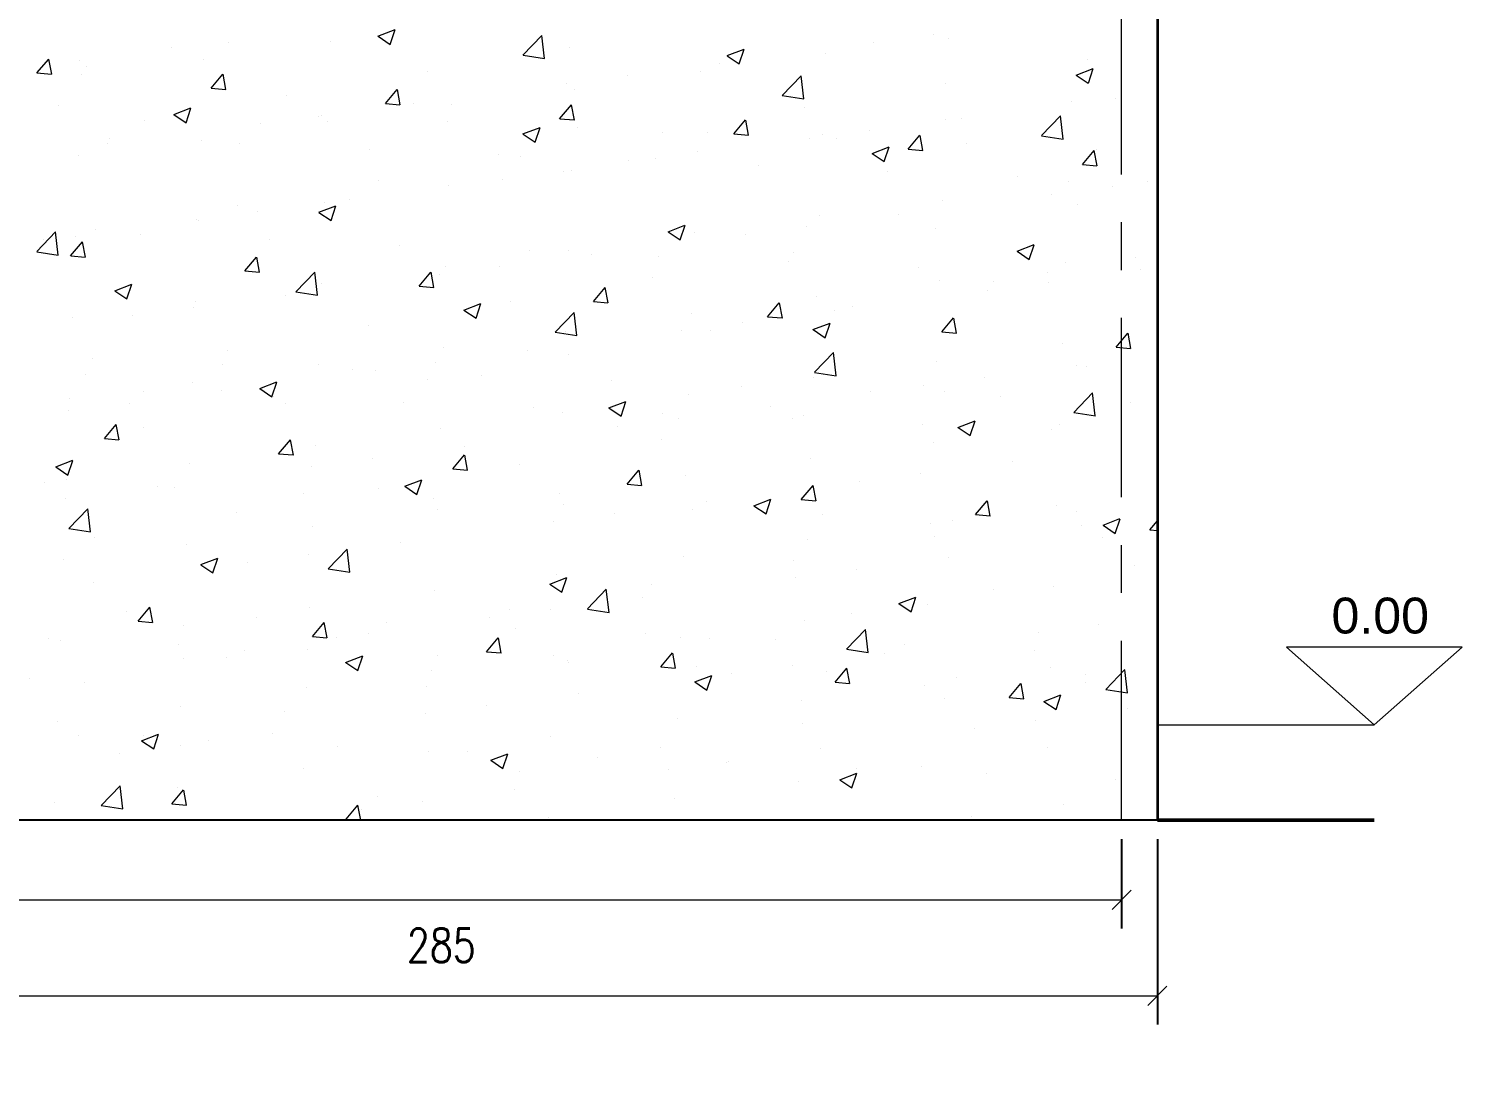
# Model space of a CAD drawing. Header units: inches. Extents: x -1721 to -596, y -6348 to -3031.
# Drawn here: x -813.54 to -810.542, y -3139.729 to -3137.56 of the extents above; entities that cross this region are included whole.
import ezdxf

# ---------------------------------------------------------------- set-up
doc = ezdxf.new("R2010")
doc.units = ezdxf.units.IN
doc.header["$MEASUREMENT"] = 0
doc.linetypes.add('$0$CENTRO2', pattern=[1.125, 0.75, -0.125, 0.125, -0.125])
for name, color, linetype, lineweight in [('$0$A-ANNO-SYMB', 3, 'Continuous', 18), ('$0$A-ANNO-TEXT', 3, 'Continuous', 18), ('$0$A-ELEV-MBE1', 1, 'Continuous', 35), ('$0$A-ELEV-PATT', 8, 'Continuous', 18), ('$0$AA - pareti sezionate', 236, 'Continuous', 50), ('$0$AA pareti non sezionate', 2, 'Continuous', 25), ('$1$AA - linee quote', 3, 'Continuous', 13)]:
    doc.layers.add(name, color=color, linetype=linetype, lineweight=lineweight)
doc.styles.add('$0$E-ARIAL', font='Arial.ttf')
doc.styles.add('$4$E-ROMANS', font='romans.shx', dxfattribs={"width": 0.8})
doc.dimstyles.new('$0$E-0100_TICK_12', dxfattribs={"dimscale": 0.001, "dimtxt": 70, "dimasz": 40, "dimexe": 60, "dimexo": 40, "dimgap": 60, "dimtad": 4, "dimdec": 0, "dimlfac": 100, "dimzin": 0, "dimdsep": 46, "dimtxsty": '$4$E-ROMANS', "dimblk": 'OBLIQUE', "dimblk1": 'OBLIQUE', "dimblk2": 'OBLIQUE', "dimcen": 60, "dimclrd": 256, "dimclre": 256, "dimclrt": 256, "dimadec": 0, "dimazin": 0, "dimtfac": 1, "dimtdec": 0, "dimtmove": 1, "dimatfit": 3, "dimldrblk": '$0$_Open90', "dimfxl": 1, "dimtfill": 1, "dimtolj": 1, "dimtzin": 0, "dimlwd": -1, "dimarcsym": 0})

# ---------------------------------------------------------------- blocks, each defined once
blk = doc.blocks.new('_Oblique')
at = {"color": 0, "linetype": 'ByBlock', "lineweight": -2}
blk.add_line((-0.5, -0.5), (0.5, 0.5), dxfattribs=at)
blk = doc.blocks.new('*D1096')
at = {"layer": '$1$AA - linee quote', "linetype": 'Continuous', "lineweight": -2, "transparency": 16777216}
for p, q in [((-820.2498, -3139.2545), (-820.2498, -3139.642)), ((-811.1798, -3139.2545), (-811.1798, -3139.642))]:
    blk.add_line(p, q, dxfattribs=at)
at = {"layer": '$1$AA - linee quote', "transparency": 16777216}
blk.add_line((-820.2498, -3139.582), (-811.1798, -3139.582), dxfattribs=at)
at = {"layer": 'DEFPOINTS', "color": 0, "linetype": 'Continuous', "transparency": 16777216}
for p in [(-820.2498, -3139.2145), (-811.1798, -3139.2145), (-811.1798, -3139.582)]:
    blk.add_point(p, dxfattribs=at)
at = {"layer": '$1$AA - linee quote', "linetype": 'Continuous', "transparency": 16777216, "xscale": 0.04, "yscale": 0.04, "zscale": 0.04, "rotation": 180}
blk.add_blockref('_Oblique', (-820.2498, -3139.582), dxfattribs=at)
at = {"layer": '$1$AA - linee quote', "linetype": 'Continuous', "transparency": 16777216, "xscale": 0.04, "yscale": 0.04, "zscale": 0.04}
blk.add_blockref('_Oblique', (-811.1798, -3139.582), dxfattribs=at)
at = {"layer": '$1$AA - linee quote', "linetype": 'Continuous', "transparency": 16777216, "insert": (-815.7148, -3139.677), "char_height": 0.07, "attachment_point": 5, "style": '$4$E-ROMANS', "bg_fill": 3, "box_fill_scale": 1.25, "bg_fill_color": 256, "bg_fill_true_color": 13158600, "bg_fill_transparency": 0}
blk.add_mtext('\\A1;907', dxfattribs=at)
blk = doc.blocks.new('$0$_Open90')
at = {"color": 0, "linetype": 'ByBlock', "lineweight": -2}
for p, q in [((-19.685, 19.685), (0, 0)), ((0, 0), (-39.37, 0)), ((0, 0), (-19.685, -19.685))]:
    blk.add_line(p, q, dxfattribs=at)
blk = doc.blocks.new('*D1099')
at = {"layer": '$1$AA - linee quote', "linetype": 'Continuous', "lineweight": -2, "transparency": 16777216}
for p, q in [((-814.1, -3139.2545), (-814.1, -3139.4414)), ((-811.2547, -3139.2545), (-811.2547, -3139.4414))]:
    blk.add_line(p, q, dxfattribs=at)
at = {"layer": '$1$AA - linee quote', "transparency": 16777216}
blk.add_line((-814.1, -3139.3814), (-811.2547, -3139.3814), dxfattribs=at)
at = {"layer": 'DEFPOINTS', "color": 0, "linetype": 'Continuous', "transparency": 16777216}
for p in [(-814.1, -3139.2145), (-811.2547, -3139.2145), (-811.2547, -3139.3814)]:
    blk.add_point(p, dxfattribs=at)
at = {"layer": '$1$AA - linee quote', "linetype": 'Continuous', "transparency": 16777216, "xscale": 0.04, "yscale": 0.04, "zscale": 0.04, "rotation": 180}
blk.add_blockref('_Oblique', (-814.1, -3139.3814), dxfattribs=at)
at = {"layer": '$1$AA - linee quote', "linetype": 'Continuous', "transparency": 16777216, "xscale": 0.04, "yscale": 0.04, "zscale": 0.04}
blk.add_blockref('_Oblique', (-811.2547, -3139.3814), dxfattribs=at)
at = {"layer": '$1$AA - linee quote', "linetype": 'Continuous', "transparency": 16777216, "insert": (-812.6774, -3139.4764), "char_height": 0.07, "attachment_point": 5, "style": '$4$E-ROMANS', "bg_fill": 3, "box_fill_scale": 1.25, "bg_fill_color": 256, "bg_fill_true_color": 13158600, "bg_fill_transparency": 0}
blk.add_mtext('\\A1;285', dxfattribs=at)

msp = doc.modelspace()

# ---------------------------------------------------------------- linework, layer by layer
at = {"layer": '$0$A-ANNO-SYMB'}
for p, q in [((-810.5422, -3138.8528), (-810.9102, -3138.8528)), ((-810.9102, -3138.8528), (-810.7262, -3139.0151)), ((-810.7262, -3139.0151), (-810.5422, -3138.8528)), ((-811.1798, -3139.0151), (-811.1798, -3139.0151)), ((-811.1798, -3139.0151), (-810.7262, -3139.0151)), ((-810.7262, -3139.0151), (-810.7262, -3139.0151))]:
    msp.add_line(p, q, dxfattribs=at)
at = {"layer": '$0$A-ELEV-MBE1'}
msp.add_line((-811.1798, -3137.0151), (-811.1798, -3139.2145), dxfattribs=at)
at = {"layer": '$0$A-ELEV-PATT', "linetype": 'Continuous'}
for p, q in [((-812.8098, -3137.5752), (-812.7742, -3137.5616)), ((-812.7844, -3137.5924), (-812.7741, -3137.5617)), ((-811.6474, -3137.5727), (-811.6474, -3137.5727)), ((-813.2425, -3137.5999), (-813.2425, -3137.5999)), ((-813.1234, -3137.5888), (-813.1234, -3137.5888)), ((-812.9099, -3137.5855), (-812.9099, -3137.5855)), ((-812.8097, -3137.5754), (-812.7844, -3137.5924)), ((-812.5066, -3137.6152), (-812.467, -3137.5739)), ((-812.4614, -3137.6223), (-812.467, -3137.5741)), ((-812.4092, -3137.5986), (-812.4092, -3137.5986)), ((-812.0797, -3137.6159), (-812.0442, -3137.6023)), ((-812.0543, -3137.6331), (-812.044, -3137.6024)), ((-811.7746, -3137.5894), (-811.7746, -3137.5894)), ((-811.6174, -3137.5799), (-811.6174, -3137.5799)), ((-813.523, -3137.6523), (-813.4985, -3137.6231)), ((-813.4921, -3137.6551), (-813.498, -3137.6232)), ((-813.4349, -3137.6253), (-813.4349, -3137.6253)), ((-813.1737, -3137.6236), (-813.1737, -3137.6236)), ((-812.5065, -3137.6153), (-812.4613, -3137.6223)), ((-812.0954, -3137.6317), (-812.0954, -3137.6317)), ((-812.0796, -3137.6161), (-812.0544, -3137.6331)), ((-811.8739, -3137.6124), (-811.8739, -3137.6124)), ((-811.3264, -3137.6238), (-811.3264, -3137.6238)), ((-813.5229, -3137.6523), (-813.4925, -3137.655)), ((-813.4303, -3137.6561), (-813.4303, -3137.6561)), ((-813.4197, -3137.6396), (-813.4197, -3137.6396)), ((-813.1586, -3137.6841), (-813.1341, -3137.6549)), ((-813.1278, -3137.687), (-813.1336, -3137.6551)), ((-812.7054, -3137.6495), (-812.7054, -3137.6495)), ((-812.2878, -3137.657), (-812.2878, -3137.657)), ((-812.1348, -3137.6482), (-812.1348, -3137.6482)), ((-811.9644, -3137.6993), (-811.9248, -3137.658)), ((-811.9192, -3137.7064), (-811.9248, -3137.6581)), ((-811.3497, -3137.6566), (-811.3141, -3137.6429)), ((-811.3496, -3137.6567), (-811.3243, -3137.6738)), ((-811.3242, -3137.6738), (-811.3139, -3137.6431)), ((-813.1585, -3137.6842), (-813.1282, -3137.6868)), ((-812.7942, -3137.716), (-812.7697, -3137.6868)), ((-812.7634, -3137.7189), (-812.7693, -3137.687)), ((-812.4149, -3137.6737), (-812.4149, -3137.6737)), ((-812.3986, -3137.6863), (-812.3986, -3137.6863)), ((-811.6226, -3137.6747), (-811.6226, -3137.6747)), ((-813.4775, -3137.7203), (-813.4775, -3137.7203)), ((-813.0017, -3137.7003), (-813.0017, -3137.7003)), ((-812.7942, -3137.7161), (-812.7638, -3137.7187)), ((-812.7358, -3137.716), (-812.7358, -3137.716)), ((-812.6552, -3137.7188), (-812.6552, -3137.7188)), ((-812.4299, -3137.7479), (-812.4054, -3137.7187)), ((-812.399, -3137.7507), (-812.4049, -3137.7189)), ((-811.9643, -3137.6994), (-811.9191, -3137.7064)), ((-811.3597, -3137.7109), (-811.3597, -3137.7109)), ((-811.2678, -3137.7055), (-811.2678, -3137.7055)), ((-813.2979, -3137.7512), (-813.2979, -3137.7512)), ((-813.2366, -3137.7391), (-813.2011, -3137.7254)), ((-813.2365, -3137.7392), (-813.2112, -3137.7563)), ((-813.2112, -3137.7563), (-813.2009, -3137.7256)), ((-813.2063, -3137.7318), (-813.2063, -3137.7318)), ((-812.9351, -3137.7432), (-812.9351, -3137.7432)), ((-812.9282, -3137.7413), (-812.9282, -3137.7413)), ((-812.4298, -3137.7479), (-812.3994, -3137.7506)), ((-812.0655, -3137.7798), (-812.041, -3137.7506)), ((-812.0347, -3137.7826), (-812.0405, -3137.7508)), ((-811.9189, -3137.7255), (-811.9189, -3137.7255)), ((-811.6235, -3137.749), (-811.6235, -3137.749)), ((-811.5886, -3137.7477), (-811.5886, -3137.7477)), ((-811.4222, -3137.7833), (-811.3827, -3137.7421)), ((-811.377, -3137.7905), (-811.3827, -3137.7422)), ((-813.0553, -3137.7581), (-813.0553, -3137.7581)), ((-812.916, -3137.7546), (-812.916, -3137.7546)), ((-812.6639, -3137.7547), (-812.6639, -3137.7547)), ((-812.5066, -3137.7798), (-812.471, -3137.7661)), ((-812.5065, -3137.7799), (-812.4812, -3137.7969)), ((-812.4811, -3137.7969), (-812.4708, -3137.7662)), ((-812.3927, -3137.7662), (-812.3927, -3137.7662)), ((-812.2152, -3137.7764), (-812.2152, -3137.7764)), ((-812.1216, -3137.7776), (-812.1216, -3137.7776)), ((-812.0654, -3137.7798), (-812.0351, -3137.7825)), ((-811.8801, -3137.7815), (-811.8801, -3137.7815)), ((-811.781, -3137.7731), (-811.781, -3137.7731)), ((-811.7011, -3137.8116), (-811.6766, -3137.7825)), ((-811.6703, -3137.8145), (-811.6762, -3137.7827)), ((-813.3762, -3137.8003), (-813.3762, -3137.8003)), ((-813.3704, -3137.7886), (-813.3704, -3137.7886)), ((-813.1799, -3137.7927), (-813.1799, -3137.7927)), ((-813.0992, -3137.8), (-813.0992, -3137.8)), ((-812.828, -3137.8115), (-812.828, -3137.8115)), ((-811.9082, -3137.7898), (-811.9082, -3137.7898)), ((-811.8504, -3137.7891), (-811.8504, -3137.7891)), ((-811.7765, -3137.8204), (-811.7409, -3137.8068)), ((-811.7511, -3137.8376), (-811.7408, -3137.8069)), ((-811.7011, -3137.8117), (-811.6707, -3137.8144)), ((-811.5792, -3137.8005), (-811.5792, -3137.8005)), ((-811.4222, -3137.7835), (-811.377, -3137.7905)), ((-811.308, -3137.812), (-811.308, -3137.812)), ((-813.4365, -3137.8252), (-813.4365, -3137.8252)), ((-812.5568, -3137.8229), (-812.5568, -3137.8229)), ((-812.5114, -3137.8273), (-812.5114, -3137.8273)), ((-812.2856, -3137.8344), (-812.2856, -3137.8344)), ((-812.229, -3137.832), (-812.229, -3137.832)), ((-812.1409, -3137.8173), (-812.1409, -3137.8173)), ((-811.7764, -3137.8206), (-811.7511, -3137.8376)), ((-811.3368, -3137.8435), (-811.3123, -3137.8143)), ((-811.3059, -3137.8464), (-811.3118, -3137.8145)), ((-812.4214, -3137.8574), (-812.4214, -3137.8574)), ((-812.4048, -3137.8554), (-812.4048, -3137.8554)), ((-812.0145, -3137.8458), (-812.0145, -3137.8458)), ((-811.7433, -3137.8573), (-811.7433, -3137.8573)), ((-811.4721, -3137.8688), (-811.4721, -3137.8688)), ((-811.3367, -3137.8436), (-811.3063, -3137.8462)), ((-812.8077, -3137.8781), (-812.8077, -3137.8781)), ((-812.6614, -3137.8879), (-812.6614, -3137.8879)), ((-812.5486, -3137.8741), (-812.5486, -3137.8741)), ((-811.3659, -3137.88), (-811.3659, -3137.88)), ((-811.2743, -3137.8891), (-811.2743, -3137.8891)), ((-811.2009, -3137.8802), (-811.2009, -3137.8802)), ((-813.1039, -3137.929), (-813.1039, -3137.929)), ((-812.9334, -3137.9436), (-812.8978, -3137.93)), ((-812.9222, -3137.9237), (-812.9222, -3137.9237)), ((-812.908, -3137.9608), (-812.8977, -3137.9301)), ((-812.8694, -3137.9163), (-812.8694, -3137.9163)), ((-811.6297, -3137.9181), (-811.6297, -3137.9181)), ((-811.4014, -3137.9058), (-811.4014, -3137.9058)), ((-811.3474, -3137.9269), (-811.3474, -3137.9269)), ((-813.189, -3137.9584), (-813.189, -3137.9584)), ((-813.1861, -3137.9618), (-813.1861, -3137.9618)), ((-813.0618, -3137.9417), (-813.0618, -3137.9417)), ((-812.9333, -3137.9437), (-812.908, -3137.9608)), ((-811.8863, -3137.9506), (-811.8863, -3137.9506)), ((-811.7223, -3137.9481), (-811.7223, -3137.9481)), ((-813.5235, -3138.0259), (-813.484, -3137.9847)), ((-813.4783, -3138.0331), (-813.4839, -3137.9848)), ((-813.4002, -3137.9798), (-813.4002, -3137.9798)), ((-813.3074, -3137.99), (-813.3074, -3137.99)), ((-812.2033, -3137.9843), (-812.1678, -3137.9706)), ((-812.2032, -3137.9844), (-812.178, -3138.0015)), ((-812.1779, -3138.0015), (-812.1676, -3137.9708)), ((-812.1471, -3137.9864), (-812.1471, -3137.9864)), ((-812.0418, -3137.9902), (-812.0418, -3137.9902)), ((-811.9147, -3137.9734), (-811.9147, -3137.9734)), ((-811.6436, -3137.9778), (-811.6436, -3137.9778)), ((-813.5098, -3138.0007), (-813.5098, -3138.0007)), ((-813.4525, -3138.0344), (-813.428, -3138.0052)), ((-813.4427, -3137.9943), (-813.4427, -3137.9943)), ((-813.4217, -3138.0372), (-813.4275, -3138.0054)), ((-813.0362, -3138.0015), (-813.0362, -3138.0015)), ((-812.765, -3138.0129), (-812.765, -3138.0129)), ((-811.4733, -3138.025), (-811.4377, -3138.0113)), ((-811.4478, -3138.0422), (-811.4375, -3138.0115)), ((-813.5234, -3138.0261), (-813.4783, -3138.0331)), ((-813.4524, -3138.0344), (-813.422, -3138.0371)), ((-813.0881, -3138.0662), (-813.0636, -3138.0371)), ((-813.0573, -3138.0691), (-813.0632, -3138.0372)), ((-812.4938, -3138.0244), (-812.4938, -3138.0244)), ((-812.411, -3138.0245), (-812.411, -3138.0245)), ((-812.3627, -3138.0324), (-812.3627, -3138.0324)), ((-812.2226, -3138.0358), (-812.2226, -3138.0358)), ((-811.9515, -3138.0473), (-811.9515, -3138.0473)), ((-811.9399, -3138.0287), (-811.9399, -3138.0287)), ((-811.4732, -3138.0251), (-811.4479, -3138.0422)), ((-811.372, -3138.0491), (-811.372, -3138.0491)), ((-811.2256, -3138.0385), (-811.2256, -3138.0385)), ((-813.088, -3138.0663), (-813.0577, -3138.069)), ((-812.9814, -3138.11), (-812.9418, -3138.0688)), ((-812.9362, -3138.1172), (-812.9418, -3138.0689)), ((-812.7237, -3138.0981), (-812.6993, -3138.0689)), ((-812.6929, -3138.101), (-812.6988, -3138.0691)), ((-812.6822, -3138.0745), (-812.6822, -3138.0745)), ((-812.6676, -3138.057), (-812.6676, -3138.057)), ((-812.5551, -3138.0577), (-812.5551, -3138.0577)), ((-812.2361, -3138.0795), (-812.2361, -3138.0795)), ((-811.6803, -3138.0587), (-811.6803, -3138.0587)), ((-811.4091, -3138.0702), (-811.4091, -3138.0702)), ((-811.2155, -3138.0641), (-811.2155, -3138.0641)), ((-813.3602, -3138.1075), (-813.3247, -3138.0938)), ((-813.3601, -3138.1076), (-813.3348, -3138.1246)), ((-813.3348, -3138.1246), (-813.3245, -3138.0939)), ((-812.9813, -3138.1102), (-812.9361, -3138.1172)), ((-812.9284, -3138.0928), (-812.9284, -3138.0928)), ((-812.7237, -3138.0982), (-812.6933, -3138.1008)), ((-812.3594, -3138.13), (-812.3349, -3138.1008)), ((-812.3286, -3138.1328), (-812.3344, -3138.101)), ((-811.6359, -3138.0872), (-811.6359, -3138.0872)), ((-811.5351, -3138.1062), (-811.5351, -3138.1062)), ((-811.5219, -3138.0893), (-811.5219, -3138.0893)), ((-811.4079, -3138.0895), (-811.4079, -3138.0895)), ((-813.1954, -3138.142), (-813.1954, -3138.142)), ((-813.1922, -3138.1309), (-813.1922, -3138.1309)), ((-813.0031, -3138.1167), (-813.0031, -3138.1167)), ((-812.6302, -3138.1481), (-812.5946, -3138.1345)), ((-812.6047, -3138.1653), (-812.5944, -3138.1346)), ((-812.5324, -3138.1304), (-812.5324, -3138.1304)), ((-812.3593, -3138.1301), (-812.3289, -3138.1327)), ((-811.995, -3138.1619), (-811.9705, -3138.1327)), ((-811.9642, -3138.1647), (-811.9701, -3138.1329)), ((-811.8925, -3138.1198), (-811.8925, -3138.1198)), ((-811.8182, -3138.1402), (-811.8182, -3138.1402)), ((-813.4488, -3138.1634), (-813.4488, -3138.1634)), ((-813.3226, -3138.1588), (-813.3226, -3138.1588)), ((-812.6301, -3138.1483), (-812.6048, -3138.1653)), ((-812.4392, -3138.1941), (-812.3996, -3138.1529)), ((-812.394, -3138.2012), (-812.3996, -3138.153)), ((-812.1533, -3138.1555), (-812.1533, -3138.1555)), ((-811.9949, -3138.1619), (-811.9646, -3138.1646)), ((-811.8559, -3138.1484), (-811.8559, -3138.1484)), ((-811.6306, -3138.1938), (-811.6061, -3138.1646)), ((-811.5998, -3138.1966), (-811.6057, -3138.1648)), ((-812.8287, -3138.1812), (-812.8287, -3138.1812)), ((-812.4391, -3138.1943), (-812.3939, -3138.2013)), ((-812.4172, -3138.1936), (-812.4172, -3138.1936)), ((-812.1755, -3138.1905), (-812.1755, -3138.1905)), ((-812.1144, -3138.191), (-812.1144, -3138.191)), ((-812.0483, -3138.1738), (-812.0483, -3138.1738)), ((-811.9001, -3138.1888), (-811.8645, -3138.1752)), ((-811.9, -3138.189), (-811.8747, -3138.206)), ((-811.8747, -3138.206), (-811.8644, -3138.1753)), ((-811.6306, -3138.1938), (-811.6002, -3138.1965)), ((-811.2663, -3138.2256), (-811.2418, -3138.1965)), ((-811.2354, -3138.2285), (-811.2413, -3138.1966)), ((-813.1249, -3138.2321), (-813.1249, -3138.2321)), ((-812.6737, -3138.2261), (-812.6737, -3138.2261)), ((-811.3782, -3138.2183), (-811.3782, -3138.2183)), ((-811.2662, -3138.2257), (-811.2358, -3138.2283)), ((-813.4063, -3138.2496), (-813.4063, -3138.2496)), ((-813.1351, -3138.261), (-813.1351, -3138.261)), ((-812.9346, -3138.2619), (-812.9346, -3138.2619)), ((-812.6887, -3138.2581), (-812.6887, -3138.2581)), ((-812.4963, -3138.2328), (-812.4963, -3138.2328)), ((-812.4107, -3138.2419), (-812.4107, -3138.2419)), ((-811.8971, -3138.2782), (-811.8575, -3138.237)), ((-811.8519, -3138.2853), (-811.8575, -3138.2371)), ((-811.6421, -3138.2563), (-811.6421, -3138.2563)), ((-813.4212, -3138.2829), (-813.4212, -3138.2829)), ((-812.8639, -3138.2725), (-812.8639, -3138.2725)), ((-812.8159, -3138.2748), (-812.8159, -3138.2748)), ((-812.5927, -3138.284), (-812.5927, -3138.284)), ((-811.8987, -3138.2889), (-811.8987, -3138.2889)), ((-811.897, -3138.2784), (-811.8518, -3138.2854)), ((-811.5415, -3138.2898), (-811.5415, -3138.2898)), ((-811.3491, -3138.2645), (-811.3491, -3138.2645)), ((-811.3279, -3138.2671), (-811.3279, -3138.2671)), ((-813.2992, -3138.3178), (-813.2992, -3138.3178)), ((-813.1984, -3138.3), (-813.1984, -3138.3)), ((-813.1367, -3138.3171), (-813.1367, -3138.3171)), ((-813.057, -3138.312), (-813.0214, -3138.2983)), ((-813.0569, -3138.3121), (-813.0316, -3138.3292)), ((-813.0316, -3138.3292), (-813.0213, -3138.2985)), ((-812.7069, -3138.2928), (-812.7069, -3138.2928)), ((-812.3216, -3138.2954), (-812.3216, -3138.2954)), ((-812.0504, -3138.3069), (-812.0504, -3138.3069)), ((-811.7792, -3138.3183), (-811.7792, -3138.3183)), ((-811.6687, -3138.3066), (-811.6687, -3138.3066)), ((-811.6241, -3138.318), (-811.6241, -3138.318)), ((-811.3549, -3138.3623), (-811.3153, -3138.321)), ((-811.3097, -3138.3694), (-811.3153, -3138.3212)), ((-813.455, -3138.3325), (-813.455, -3138.3325)), ((-813.3291, -3138.3424), (-813.3291, -3138.3424)), ((-813.028, -3138.3293), (-813.028, -3138.3293)), ((-813.0032, -3138.3436), (-813.0032, -3138.3436)), ((-812.7568, -3138.3407), (-812.7568, -3138.3407)), ((-812.4856, -3138.3522), (-812.4856, -3138.3522)), ((-812.3269, -3138.3527), (-812.2914, -3138.339)), ((-812.3015, -3138.3698), (-812.2912, -3138.3391)), ((-812.1595, -3138.3246), (-812.1595, -3138.3246)), ((-811.9895, -3138.3488), (-811.9895, -3138.3488)), ((-811.508, -3138.3298), (-811.508, -3138.3298)), ((-811.2368, -3138.3413), (-811.2368, -3138.3413)), ((-813.4563, -3138.3591), (-813.4563, -3138.3591)), ((-812.4233, -3138.3627), (-812.4233, -3138.3627)), ((-812.3268, -3138.3528), (-812.3016, -3138.3698)), ((-812.2144, -3138.3637), (-812.2144, -3138.3637)), ((-812.1819, -3138.3741), (-812.1819, -3138.3741)), ((-811.9433, -3138.3751), (-811.9433, -3138.3751)), ((-811.9204, -3138.3688), (-811.9204, -3138.3688)), ((-811.5969, -3138.3934), (-811.5613, -3138.3797)), ((-811.5714, -3138.4105), (-811.5611, -3138.3798)), ((-811.3548, -3138.3624), (-811.3096, -3138.3695)), ((-813.382, -3138.4165), (-813.3575, -3138.3873)), ((-813.3512, -3138.4193), (-813.357, -3138.3875)), ((-813.2994, -3138.3945), (-813.2994, -3138.3945)), ((-812.6799, -3138.3952), (-812.6799, -3138.3952)), ((-812.3091, -3138.3909), (-812.3091, -3138.3909)), ((-811.6721, -3138.3866), (-811.6721, -3138.3866)), ((-811.5968, -3138.3935), (-811.5715, -3138.4105)), ((-811.4009, -3138.398), (-811.4009, -3138.398)), ((-811.3844, -3138.3874), (-811.3844, -3138.3874)), ((-813.3819, -3138.4165), (-813.3516, -3138.4192)), ((-813.0176, -3138.4484), (-812.9931, -3138.4192)), ((-812.9868, -3138.4512), (-812.9927, -3138.4194)), ((-812.9407, -3138.431), (-812.9407, -3138.431)), ((-812.6299, -3138.4331), (-812.6299, -3138.4331)), ((-812.2167, -3138.4197), (-812.2167, -3138.4197)), ((-811.6482, -3138.4255), (-811.6482, -3138.4255)), ((-813.4838, -3138.4758), (-813.4483, -3138.4622)), ((-813.4584, -3138.493), (-813.4481, -3138.4623)), ((-813.2046, -3138.4691), (-813.2046, -3138.4691)), ((-813.0176, -3138.4484), (-812.9872, -3138.4511)), ((-812.8223, -3138.4584), (-812.8223, -3138.4584)), ((-812.6533, -3138.4802), (-812.6288, -3138.4511)), ((-812.6224, -3138.4831), (-812.6283, -3138.4512)), ((-812.5129, -3138.4705), (-812.5129, -3138.4705)), ((-811.9048, -3138.458), (-811.9048, -3138.458)), ((-811.4828, -3138.4649), (-811.4828, -3138.4649)), ((-813.4837, -3138.476), (-813.4585, -3138.493)), ((-813.4612, -3138.5016), (-813.4612, -3138.5016)), ((-812.9495, -3138.4752), (-812.9495, -3138.4752)), ((-812.6532, -3138.4803), (-812.6228, -3138.4829)), ((-812.2889, -3138.5121), (-812.2644, -3138.4829)), ((-812.2581, -3138.515), (-812.2639, -3138.4831)), ((-812.1657, -3138.4937), (-812.1657, -3138.4937)), ((-811.6752, -3138.4902), (-811.6752, -3138.4902)), ((-813.5073, -3138.5078), (-813.5073, -3138.5078)), ((-813.2703, -3138.5174), (-813.2703, -3138.5174)), ((-813.2362, -3138.5193), (-813.2362, -3138.5193)), ((-812.965, -3138.5307), (-812.965, -3138.5307)), ((-812.8092, -3138.5214), (-812.8092, -3138.5214)), ((-812.7538, -3138.5165), (-812.7182, -3138.5029)), ((-812.7537, -3138.5166), (-812.7284, -3138.5337)), ((-812.7283, -3138.5337), (-812.718, -3138.503)), ((-812.4295, -3138.5318), (-812.4295, -3138.5318)), ((-812.2888, -3138.5122), (-812.2585, -3138.5148)), ((-811.9245, -3138.544), (-811.9, -3138.5148)), ((-811.8937, -3138.5468), (-811.8996, -3138.515)), ((-811.8024, -3138.5069), (-811.8024, -3138.5069)), ((-813.4627, -3138.5428), (-813.4627, -3138.5428)), ((-812.6938, -3138.5422), (-812.6938, -3138.5422)), ((-812.4226, -3138.5536), (-812.4226, -3138.5536)), ((-812.1232, -3138.5492), (-812.1232, -3138.5492)), ((-812.0237, -3138.5572), (-811.9881, -3138.5435)), ((-812.0236, -3138.5573), (-811.9983, -3138.5744)), ((-811.9983, -3138.5744), (-811.988, -3138.5437)), ((-811.9245, -3138.544), (-811.8941, -3138.5467)), ((-811.5601, -3138.5759), (-811.5357, -3138.5467)), ((-811.5293, -3138.5787), (-811.5352, -3138.5469)), ((-811.3906, -3138.5565), (-811.3906, -3138.5565)), ((-813.4562, -3138.6049), (-813.4166, -3138.5636)), ((-813.411, -3138.612), (-813.4166, -3138.5638)), ((-813.1054, -3138.5722), (-813.1054, -3138.5722)), ((-812.6861, -3138.5644), (-812.6861, -3138.5644)), ((-812.4427, -3138.5912), (-812.4427, -3138.5912)), ((-812.3156, -3138.5745), (-812.3156, -3138.5745)), ((-812.1514, -3138.5651), (-812.1514, -3138.5651)), ((-811.8803, -3138.5766), (-811.8803, -3138.5766)), ((-811.6091, -3138.588), (-811.6091, -3138.588)), ((-811.5601, -3138.5759), (-811.5297, -3138.5786)), ((-811.3489, -3138.5702), (-811.3489, -3138.5702)), ((-811.2936, -3138.5979), (-811.2581, -3138.5842)), ((-811.2682, -3138.6151), (-811.2579, -3138.5844)), ((-811.1958, -3138.6078), (-811.1798, -3138.5887)), ((-813.4561, -3138.605), (-813.4109, -3138.612)), ((-812.9469, -3138.6001), (-812.9469, -3138.6001)), ((-811.6544, -3138.5946), (-811.6544, -3138.5946)), ((-811.6451, -3138.6211), (-811.6451, -3138.6211)), ((-811.3379, -3138.5995), (-811.3379, -3138.5995)), ((-811.2935, -3138.598), (-811.2683, -3138.6151)), ((-811.1957, -3138.6078), (-811.1798, -3138.6092)), ((-813.4017, -3138.6231), (-813.4017, -3138.6231)), ((-813.2108, -3138.6382), (-813.2108, -3138.6382)), ((-812.914, -3138.689), (-812.8745, -3138.6477)), ((-812.8688, -3138.6961), (-812.8744, -3138.6478)), ((-812.7636, -3138.6335), (-812.7636, -3138.6335)), ((-811.911, -3138.6271), (-811.911, -3138.6271)), ((-811.2956, -3138.623), (-811.2956, -3138.623)), ((-813.4674, -3138.6707), (-813.4674, -3138.6707)), ((-813.1806, -3138.6804), (-813.145, -3138.6667)), ((-813.1805, -3138.6805), (-813.1552, -3138.6975)), ((-813.1552, -3138.6975), (-813.1449, -3138.6668)), ((-813.0831, -3138.6755), (-813.0831, -3138.6755)), ((-812.956, -3138.6588), (-812.956, -3138.6588)), ((-812.1718, -3138.6629), (-812.1718, -3138.6629)), ((-811.9414, -3138.6719), (-811.9414, -3138.6719)), ((-811.6164, -3138.6652), (-811.6164, -3138.6652)), ((-811.2271, -3138.6818), (-811.2271, -3138.6818)), ((-812.9139, -3138.6891), (-812.8687, -3138.6961)), ((-812.4505, -3138.721), (-812.415, -3138.7074)), ((-812.4357, -3138.7009), (-812.4357, -3138.7009)), ((-812.4251, -3138.7382), (-812.4148, -3138.7075)), ((-811.936, -3138.7073), (-811.936, -3138.7073)), ((-811.8088, -3138.6905), (-811.8088, -3138.6905)), ((-813.404, -3138.7178), (-813.404, -3138.7178)), ((-812.6923, -3138.7335), (-812.6923, -3138.7335)), ((-812.4504, -3138.7212), (-812.4252, -3138.7382)), ((-812.3719, -3138.7731), (-812.3323, -3138.7318)), ((-812.3267, -3138.7802), (-812.3323, -3138.7319)), ((-812.2376, -3138.7228), (-812.2376, -3138.7228)), ((-811.5234, -3138.7326), (-811.5234, -3138.7326)), ((-811.3967, -3138.7256), (-811.3967, -3138.7256)), ((-813.3115, -3138.7986), (-813.287, -3138.7694)), ((-813.2807, -3138.8014), (-813.2866, -3138.7696)), ((-812.9531, -3138.7692), (-812.9531, -3138.7692)), ((-812.2568, -3138.7495), (-812.2568, -3138.7495)), ((-811.7205, -3138.7617), (-811.6849, -3138.7481)), ((-811.7204, -3138.7619), (-811.6951, -3138.7789)), ((-811.6951, -3138.7789), (-811.6848, -3138.7482)), ((-811.6606, -3138.7637), (-811.6606, -3138.7637)), ((-813.3351, -3138.7789), (-813.3351, -3138.7789)), ((-813.3114, -3138.7986), (-813.2811, -3138.8013)), ((-813.0639, -3138.7903), (-813.0639, -3138.7903)), ((-812.9471, -3138.8305), (-812.9226, -3138.8013)), ((-812.9163, -3138.8333), (-812.9222, -3138.8015)), ((-812.7927, -3138.8018), (-812.7927, -3138.8018)), ((-812.5764, -3138.7916), (-812.5764, -3138.7916)), ((-812.5339, -3138.7736), (-812.5339, -3138.7736)), ((-812.4492, -3138.7749), (-812.4492, -3138.7749)), ((-812.3718, -3138.7732), (-812.3266, -3138.7802)), ((-811.9172, -3138.7962), (-811.9172, -3138.7962)), ((-811.8196, -3138.7835), (-811.8196, -3138.7835)), ((-813.217, -3138.8073), (-813.217, -3138.8073)), ((-812.9471, -3138.8305), (-812.9167, -3138.8332)), ((-812.8301, -3138.8245), (-812.8301, -3138.8245)), ((-812.5215, -3138.8132), (-812.5215, -3138.8132)), ((-812.2504, -3138.8247), (-812.2504, -3138.8247)), ((-812.178, -3138.832), (-812.178, -3138.832)), ((-811.8297, -3138.8571), (-811.7901, -3138.8159)), ((-811.7845, -3138.8643), (-811.7901, -3138.816)), ((-811.4292, -3138.8233), (-811.4292, -3138.8233)), ((-811.3021, -3138.8066), (-811.3021, -3138.8066)), ((-813.4992, -3138.8356), (-813.4992, -3138.8356)), ((-813.4735, -3138.8398), (-813.4735, -3138.8398)), ((-813.228, -3138.8471), (-813.228, -3138.8471)), ((-813.0896, -3138.8592), (-813.0896, -3138.8592)), ((-812.9568, -3138.8586), (-812.9568, -3138.8586)), ((-812.8972, -3138.8338), (-812.8972, -3138.8338)), ((-812.5828, -3138.8624), (-812.5583, -3138.8332)), ((-812.552, -3138.8652), (-812.5578, -3138.8334)), ((-812.1159, -3138.8343), (-812.1159, -3138.8343)), ((-811.9792, -3138.8361), (-811.9792, -3138.8361)), ((-811.8296, -3138.8573), (-811.7844, -3138.8643)), ((-811.708, -3138.8476), (-811.708, -3138.8476)), ((-811.4368, -3138.8591), (-811.4368, -3138.8591)), ((-813.2168, -3138.8759), (-813.2168, -3138.8759)), ((-813.1264, -3138.8753), (-813.1264, -3138.8753)), ((-812.8774, -3138.8849), (-812.8418, -3138.8712)), ((-812.8773, -3138.885), (-812.852, -3138.9021)), ((-812.8519, -3138.9021), (-812.8416, -3138.8714)), ((-812.6856, -3138.87), (-812.6856, -3138.87)), ((-812.5827, -3138.8624), (-812.5523, -3138.8651)), ((-812.4419, -3138.8701), (-812.4419, -3138.8701)), ((-812.4144, -3138.8815), (-812.4144, -3138.8815)), ((-812.4122, -3138.8852), (-812.4122, -3138.8852)), ((-812.2184, -3138.8942), (-812.1939, -3138.865)), ((-812.1876, -3138.8971), (-812.1935, -3138.8652)), ((-811.9425, -3138.8909), (-811.9425, -3138.8909)), ((-811.7501, -3138.8656), (-811.7501, -3138.8656)), ((-813.5376, -3138.9181), (-813.5376, -3138.9181)), ((-812.6985, -3138.9026), (-812.6985, -3138.9026)), ((-812.2183, -3138.8943), (-812.188, -3138.8969)), ((-812.1473, -3138.9256), (-812.1117, -3138.9119)), ((-812.1433, -3138.8929), (-812.1433, -3138.8929)), ((-812.1219, -3138.9428), (-812.1116, -3138.9121)), ((-812.0696, -3138.9077), (-812.0696, -3138.9077)), ((-811.8721, -3138.9044), (-811.8721, -3138.9044)), ((-811.854, -3138.9261), (-811.8295, -3138.8969)), ((-811.8232, -3138.929), (-811.8291, -3138.8971)), ((-811.6009, -3138.9158), (-811.6009, -3138.9158)), ((-811.4029, -3138.8947), (-811.4029, -3138.8947)), ((-811.3294, -3138.9104), (-811.3294, -3138.9104)), ((-811.2875, -3138.9412), (-811.248, -3138.9)), ((-811.2423, -3138.9483), (-811.248, -3138.9001)), ((-813.4227, -3138.9262), (-813.4227, -3138.9262)), ((-812.9593, -3138.9383), (-812.9593, -3138.9383)), ((-812.7084, -3138.936), (-812.7084, -3138.936)), ((-812.3905, -3138.9499), (-812.3905, -3138.9499)), ((-812.1472, -3138.9257), (-812.1219, -3138.9428)), ((-811.854, -3138.9262), (-811.8236, -3138.9288)), ((-811.6668, -3138.9328), (-811.6668, -3138.9328)), ((-811.4897, -3138.958), (-811.4652, -3138.9288)), ((-811.4589, -3138.9608), (-811.4647, -3138.929)), ((-811.3297, -3138.9273), (-811.3297, -3138.9273)), ((-811.2875, -3138.9414), (-811.2423, -3138.9484)), ((-813.2231, -3138.9764), (-813.2231, -3138.9764)), ((-812.5829, -3138.9752), (-812.5829, -3138.9752)), ((-811.9234, -3138.9653), (-811.9234, -3138.9653)), ((-811.6256, -3138.9612), (-811.6256, -3138.9612)), ((-811.4896, -3138.958), (-811.4592, -3138.9607)), ((-811.4173, -3138.9663), (-811.3817, -3138.9526)), ((-811.4171, -3138.9664), (-811.3919, -3138.9834)), ((-811.3918, -3138.9834), (-811.3815, -3138.9527)), ((-811.2433, -3138.9816), (-811.2433, -3138.9816)), ((-813.4797, -3139.009), (-813.4797, -3139.009)), ((-813.0047, -3138.9869), (-813.0047, -3138.9869)), ((-812.71, -3138.992), (-812.71, -3138.992)), ((-812.1842, -3139.0011), (-812.1842, -3139.0011)), ((-811.9219, -3139.0121), (-811.9219, -3139.0121)), ((-811.4357, -3139.007), (-811.4357, -3139.007)), ((-813.4362, -3139.0371), (-813.4362, -3139.0371)), ((-813.3042, -3139.0487), (-813.2686, -3139.0351)), ((-813.3009, -3139.0377), (-813.3009, -3139.0377)), ((-813.2788, -3139.0659), (-813.2685, -3139.0352)), ((-813.0309, -3139.0342), (-813.0309, -3139.0342)), ((-812.448, -3139.0392), (-812.448, -3139.0392)), ((-811.5629, -3139.0237), (-811.5629, -3139.0237)), ((-813.3041, -3139.0489), (-813.2788, -3139.0659)), ((-813.2233, -3139.0595), (-813.2233, -3139.0595)), ((-813.165, -3139.0485), (-813.165, -3139.0485)), ((-812.8938, -3139.06), (-812.8938, -3139.06)), ((-812.7046, -3139.0717), (-812.7046, -3139.0717)), ((-812.6226, -3139.0715), (-812.6226, -3139.0715)), ((-812.2182, -3139.063), (-812.2182, -3139.063)), ((-811.8837, -3139.0659), (-811.8837, -3139.0659)), ((-811.4091, -3139.0638), (-811.4091, -3139.0638)), ((-813.3504, -3139.0763), (-813.3504, -3139.0763)), ((-812.5741, -3139.0894), (-812.5386, -3139.0758)), ((-812.574, -3139.0896), (-812.5488, -3139.1066)), ((-812.5487, -3139.1066), (-812.5384, -3139.0759)), ((-812.3514, -3139.0829), (-812.3514, -3139.0829)), ((-812.0802, -3139.0944), (-812.0802, -3139.0944)), ((-812.0761, -3139.0913), (-812.0761, -3139.0913)), ((-811.6729, -3139.1019), (-811.6729, -3139.1019)), ((-812.9655, -3139.1075), (-812.9655, -3139.1075)), ((-812.5144, -3139.1138), (-812.5144, -3139.1138)), ((-812.2033, -3139.108), (-812.2033, -3139.108)), ((-811.8441, -3139.1301), (-811.8085, -3139.1165)), ((-811.844, -3139.1302), (-811.8187, -3139.1473)), ((-811.8187, -3139.1473), (-811.8084, -3139.1166)), ((-811.8091, -3139.1058), (-811.8091, -3139.1058)), ((-811.5379, -3139.1173), (-811.5379, -3139.1173)), ((-811.2667, -3139.1287), (-811.2667, -3139.1287)), ((-813.3888, -3139.1838), (-813.3493, -3139.1426)), ((-813.3436, -3139.1909), (-813.3492, -3139.1427)), ((-813.241, -3139.1807), (-813.2165, -3139.1515)), ((-813.2293, -3139.1455), (-813.2293, -3139.1455)), ((-813.2102, -3139.1835), (-813.2161, -3139.1517)), ((-812.5241, -3139.1503), (-812.5241, -3139.1503)), ((-811.9295, -3139.1344), (-811.9295, -3139.1344)), ((-813.4859, -3139.1781), (-813.4859, -3139.1781)), ((-813.3887, -3139.184), (-813.3436, -3139.191)), ((-813.241, -3139.1808), (-813.2106, -3139.1834)), ((-812.8767, -3139.2126), (-812.8522, -3139.1834)), ((-812.846, -3139.2145), (-812.8517, -3139.1836)), ((-812.8107, -3139.1647), (-812.8107, -3139.1647)), ((-812.7165, -3139.1756), (-812.7165, -3139.1756)), ((-812.1904, -3139.1702), (-812.1904, -3139.1702)), ((-811.3769, -3139.182), (-811.3769, -3139.182)), ((-812.8766, -3139.2126), (-812.855, -3139.2145)), ((-812.8437, -3139.1923), (-812.8437, -3139.1923)), ((-812.4542, -3139.2083), (-812.4542, -3139.2083)), ((-811.5693, -3139.2073), (-811.5693, -3139.2073)), ((-811.3504, -3139.2135), (-811.3504, -3139.2135))]:
    msp.add_line(p, q, dxfattribs=at)
at = {"layer": '$0$AA - pareti sezionate'}
msp.add_line((-811.1798, -3139.2145), (-810.7262, -3139.2145), dxfattribs=at)
at = {"layer": '$0$AA pareti non sezionate'}
for p, q in [((-811.1798, -3136.6652), (-811.1798, -3139.2145)), ((-811.1798, -3139.2145), (-820.2544, -3139.2145))]:
    msp.add_line(p, q, dxfattribs=at)
at = {"layer": '$1$AA - linee quote', "linetype": '$0$CENTRO2', "ltscale": 0.5}
msp.add_line((-811.2547, -3139.2145), (-811.2547, -3135.8817), dxfattribs=at)

# ---------------------------------------------------------------- texts
at = {"layer": '$0$A-ANNO-TEXT', "style": '$0$E-ARIAL'}
msp.add_text(' 0.00', height=0.075, dxfattribs=at).set_placement((-810.8449, -3138.8244))

# ---------------------------------------------------------------- next in the draw order: dimensions: what is measured, and where the dimension line sits
at = {"layer": '$1$AA - linee quote', "linetype": 'Continuous'}
dim = msp.add_linear_dim(base=(-811.1798, -3139.582), p1=(-820.2498, -3139.2145), p2=(-811.1798, -3139.2145), dimstyle='$0$E-0100_TICK_12', dxfattribs=at)
dim.commit()
dim.dimension.update_dxf_attribs({"geometry": '*D1096', "text_midpoint": (-815.7148, -3139.677)})

# ---------------------------------------------------------------- next in the draw order: dimensions: what is measured, and where the dimension line sits
dim = msp.add_linear_dim(base=(-811.2547, -3139.3814), p1=(-814.1, -3139.2145), p2=(-811.2547, -3139.2145), dimstyle='$0$E-0100_TICK_12', dxfattribs=at)
dim.commit()
dim.dimension.update_dxf_attribs({"geometry": '*D1099', "text_midpoint": (-812.6774, -3139.4764)})

doc.saveas('drawing.dxf')
